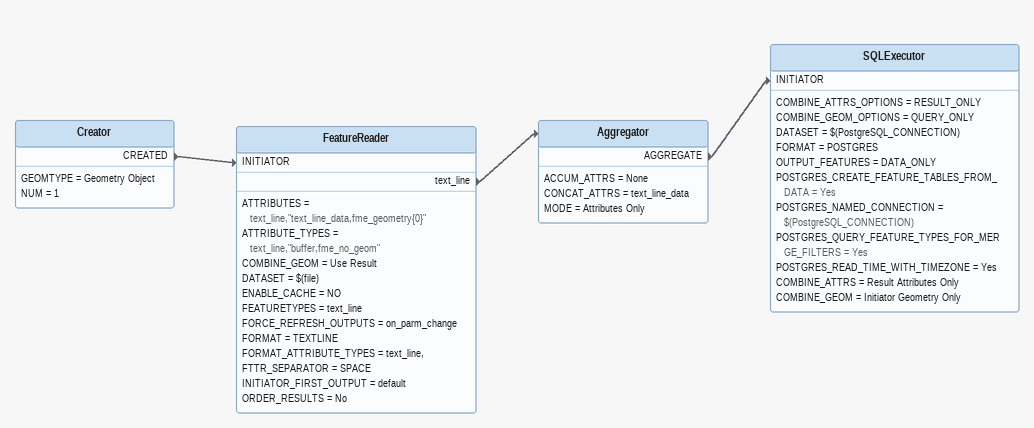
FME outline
Creator
    GEOMTYPE = Geometry Object
    NUM = 1
    CREATED -> FeatureReader [INITIATOR]
FeatureReader
    ATTRIBUTES = text_line,"text_line_data,fme_geometry{0}"
    ATTRIBUTE_TYPES = text_line,"buffer,fme_no_geom"
    COMBINE_GEOM = Use Result
    DATASET = $(file)
    ENABLE_CACHE = NO
    FEATURETYPES = text_line
    FORCE_REFRESH_OUTPUTS = on_parm_change
    FORMAT = TEXTLINE
    FORMAT_ATTRIBUTE_TYPES = text_line,
    FTTR_SEPARATOR = SPACE
    INITIATOR_FIRST_OUTPUT = default
    ORDER_RESULTS = No
    text_line -> Aggregator
Aggregator
    ACCUM_ATTRS = None
    CONCAT_ATTRS = text_line_data
    MODE = Attributes Only
    AGGREGATE -> SQLExecutor [INITIATOR]
SQLExecutor
    COMBINE_ATTRS_OPTIONS = RESULT_ONLY
    COMBINE_GEOM_OPTIONS = QUERY_ONLY
    DATASET = $(PostgreSQL_CONNECTION)
    FORMAT = POSTGRES
    OUTPUT_FEATURES = DATA_ONLY
    POSTGRES_CREATE_FEATURE_TABLES_FROM_DATA = Yes
    POSTGRES_NAMED_CONNECTION = $(PostgreSQL_CONNECTION)
    POSTGRES_QUERY_FEATURE_TYPES_FOR_MERGE_FILTERS = Yes
    POSTGRES_READ_TIME_WITH_TIMEZONE = Yes
    COMBINE_ATTRS = Result Attributes Only
    COMBINE_GEOM = Initiator Geometry Only
